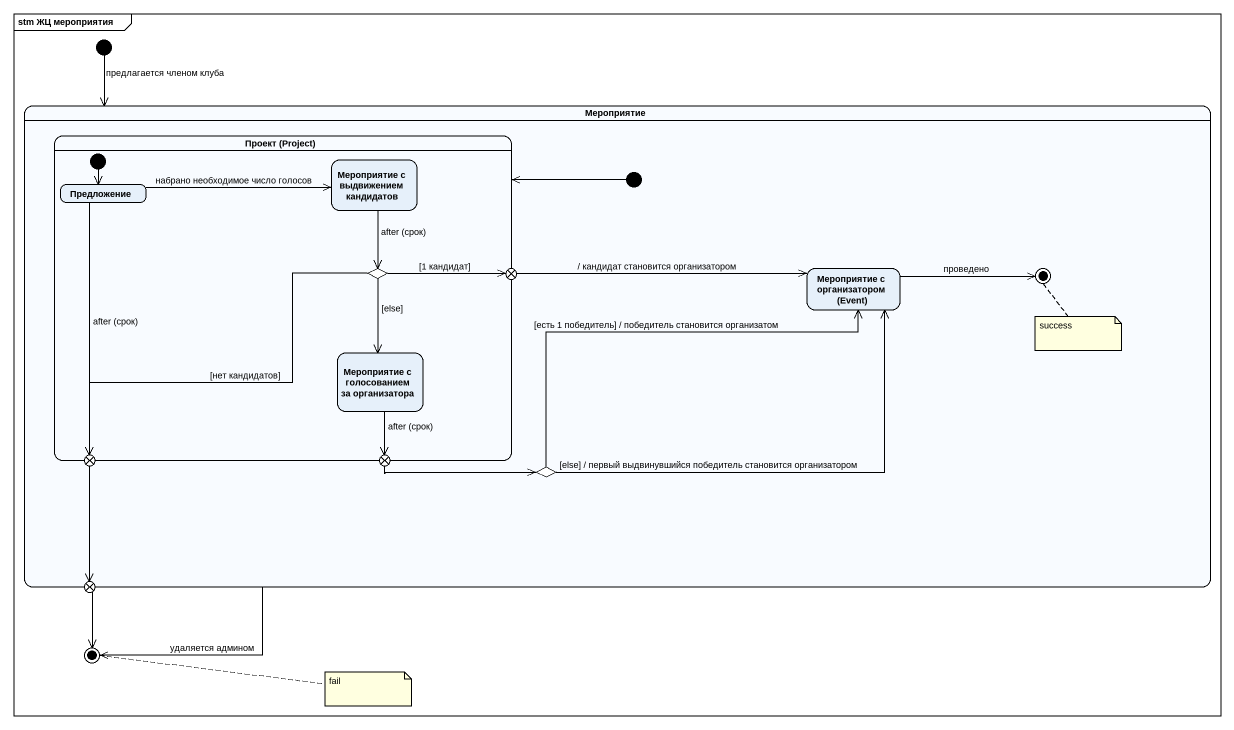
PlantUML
@startuml
mainframe stm ЖЦ мероприятия
hide empty description
state Мероприятие {
  state "Проект (Project)" as Проект_Project {
    state "Мероприятие с выдвижением кандидатов" as Мероприятие_с_выдвижением
    state Предложение
    state choice1 <<choice>>
    state "Мероприятие с голосованием за организатора" as Мероприятие_с_голосованием
    [*] --> Предложение
  }
  state exit1 <<exitPoint>>
  state "Мероприятие с организатором (Event)" as Мероприятие_с_организатором
  state final1 <<end>>
  state exit2 <<exitPoint>>
  state exit3 <<exitPoint>>
  state choice2 <<choice>>
  [*] -left-> Проект_Project
}
state exit4 <<choice>>
state final2 <<end>>
[*] -right-> Мероприятие : предлагается членом клуба
Мероприятие -left-> final2 : удаляется админом
Мероприятие_с_выдвижением --> choice1 : after (срок)
Предложение -right-> Мероприятие_с_выдвижением : набрано необходимое число голосов
Предложение --> exit2 : after (срок)
choice1 -right-> exit1 : [1 кандидат]
choice1 --> Мероприятие_с_голосованием : [else]
choice1 --> exit2 : [нет кандидатов]
exit1 -right-> Мероприятие_с_организатором : / кандидат становится организатором
Мероприятие_с_организатором -right-> final1 : проведено
Мероприятие_с_голосованием --> exit3 : after (срок)
exit2 --> exit4
exit3 -right-> choice2
choice2 -right-> Мероприятие_с_организатором : [есть 1 победитель] / победитель становится организатом
choice2 -right-> Мероприятие_с_организатором : [else] / первый выдвинувшийся победитель становится организатором
exit4 --> final2
note bottom of final1 : success
note right of final2 : fail
@enduml
